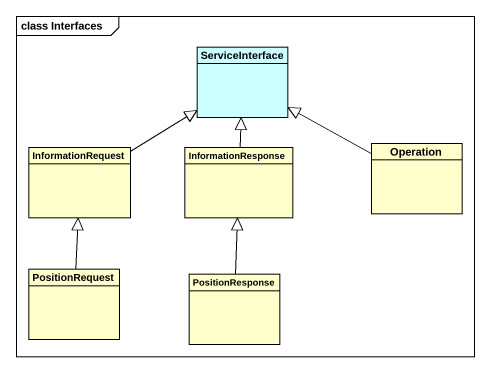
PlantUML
@startuml
mainframe class Interfaces
hide circle
hide empty members
class ServiceInterface #CCFFFF
class InformationRequest
class InformationResponse
class Operation
class PositionRequest
class PositionResponse
InformationRequest -up-|> ServiceInterface
InformationResponse -up-|> ServiceInterface
Operation -left-|> ServiceInterface
PositionRequest -up-|> InformationRequest
PositionResponse -up-|> InformationResponse
@enduml
